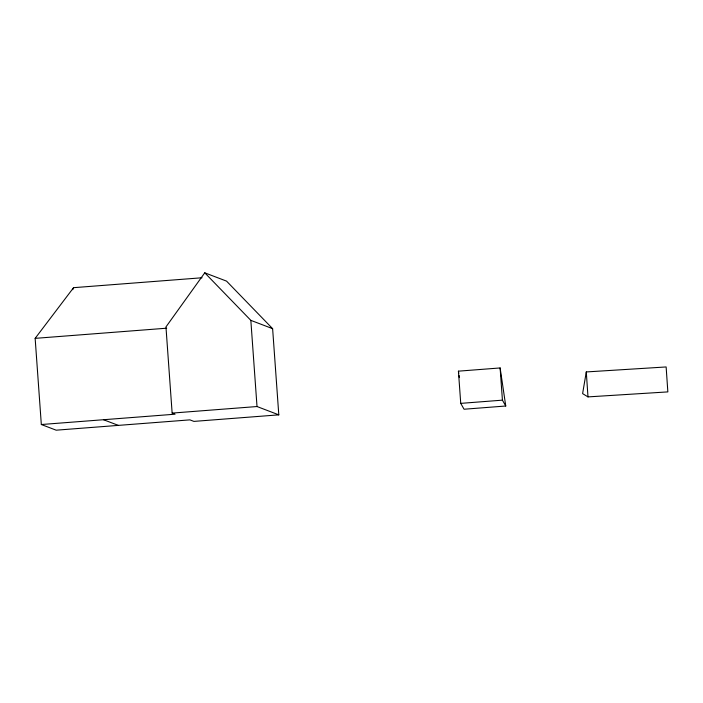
<?xml version="1.0" encoding="UTF-8"?>
<svg xmlns="http://www.w3.org/2000/svg" width="703" height="703" viewBox="0 0 703 703"><rect width="100%" height="100%" fill="white"/><g stroke="black" fill="none" stroke-linecap="round" stroke-linejoin="round"><path stroke-width="1.05" d="M586.284 371.94L582.611 393.618L587.989 396.896L667.85 391.896L666.136 366.948L586.284 371.94L587.989 396.896M72.734 289.689L73.569 287.676L202.025 277.764M41.328 424.524L56.17 430.183L189.898 419.867L193.923 421.396L278.801 414.849L272.623 328.67L226.542 281.121L204.758 272.817L165.961 326.921L172.138 413.092L175.056 414.199L41.328 424.524L35.15 338.354L73.569 287.676M35.15 338.354L166.699 328.196M458.426 371.166L500.123 367.95L505.756 406.009L464.059 409.234L460.737 403.373L458.426 371.166L458.743 373.319M172.138 413.092L257.017 406.536L278.801 414.849M460.737 403.373L502.425 400.156L505.756 406.009M204.758 272.817L250.839 320.366L272.623 328.67M103.517 419.726L118.359 425.385M459.068 375.472L459.384 377.634M500.123 367.95L502.425 400.156M250.839 320.366L257.017 406.536"/></g></svg>
